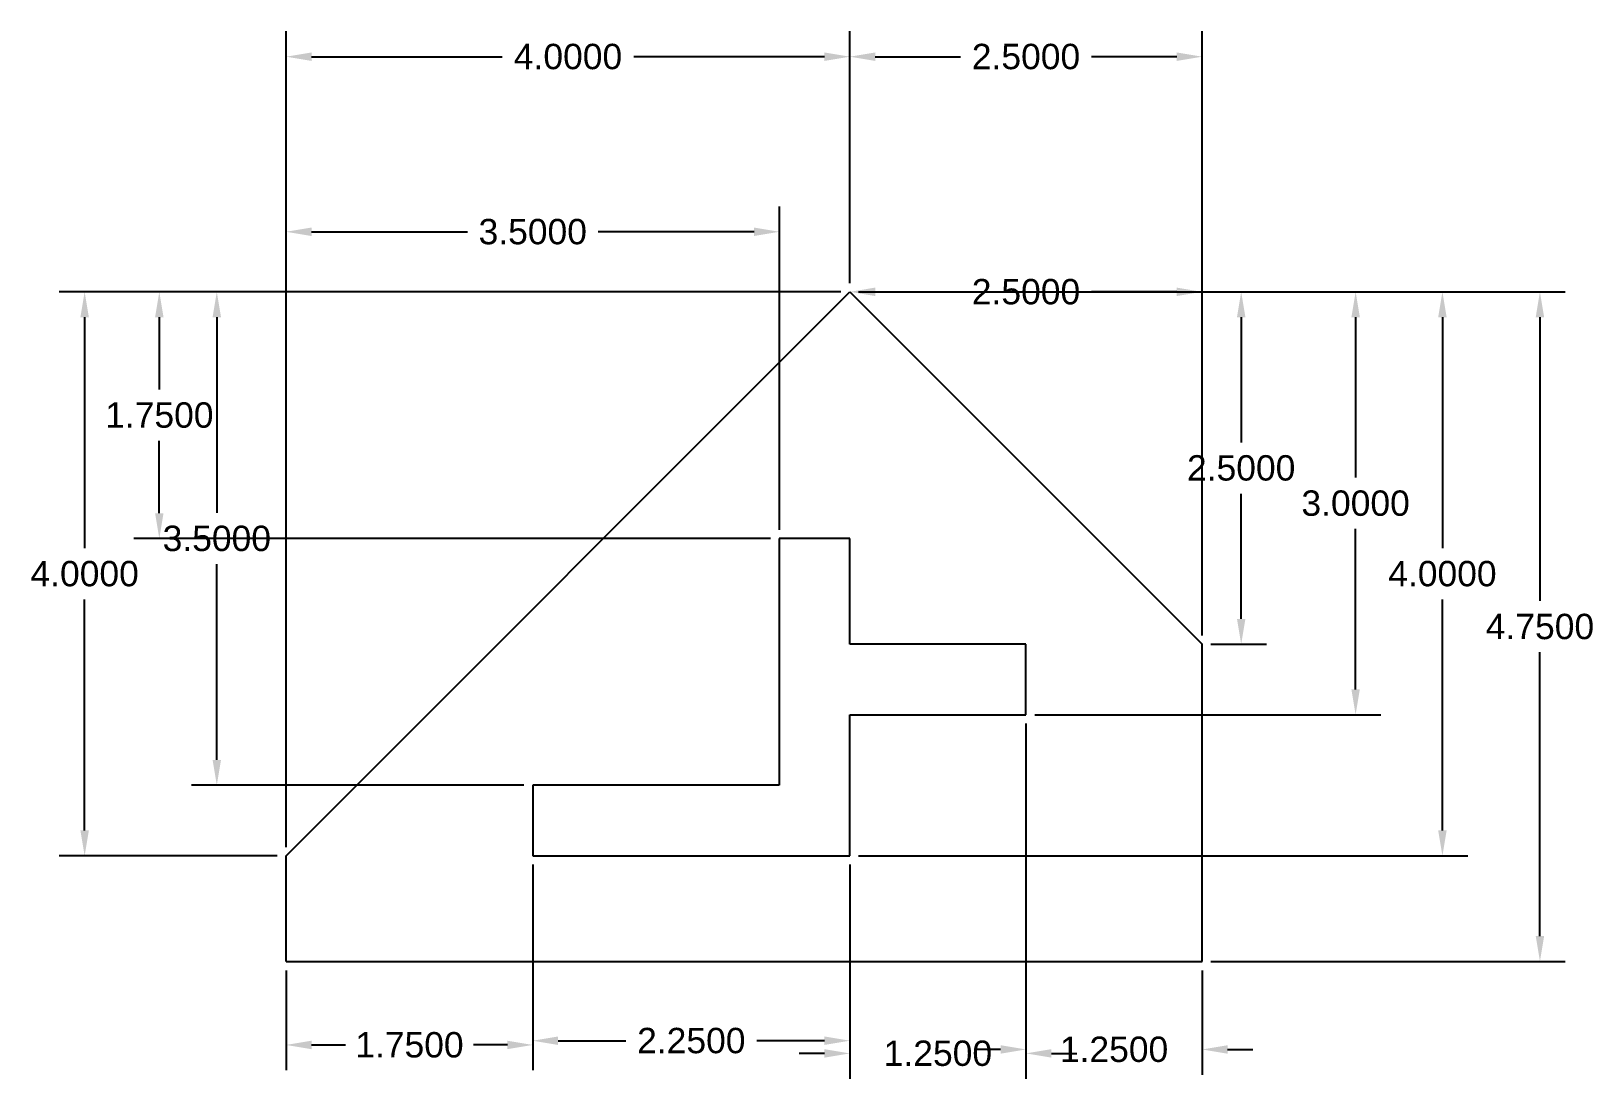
# Model space of a CAD drawing. Header units: inches. Extents: x 10.2 to 21.3, y 13.2 to 20.6.
import ezdxf

# ---------------------------------------------------------------- set-up
doc = ezdxf.new("R2010")
doc.units = ezdxf.units.IN
doc.header["$MEASUREMENT"] = 0
doc.styles.get("Standard").update_dxf_attribs({"font": 'arial.ttf'})
doc.dimstyles.get("Standard").update_dxf_attribs({"dimtxt": 0.18, "dimasz": 0.18, "dimexe": 0.18, "dimexo": 0.0625, "dimgap": 0.09, "dimtad": 0, "dimtih": 1, "dimtoh": 1, "dimdec": 4, "dimzin": 0, "dimdsep": 46, "dimtxsty": 'Standard', "dimcen": 0.09, "dimadec": 0, "dimazin": 0, "dimtfac": 1, "dimtdec": 4, "dimtofl": 0, "dimtmove": 0, "dimatfit": 3, "dimfxl": 1, "dimtolj": 1, "dimtzin": 0, "dimarcsym": 0})

# ---------------------------------------------------------------- blocks, each defined once
blk = doc.blocks.new('*D2')
at = {"color": 0, "lineweight": -2, "transparency": 16777216}
for p, q in [((13.765, 14.675), (13.765, 13.216)), ((12.015, 13.925), (12.015, 13.216)), ((12.195, 13.396), (12.435, 13.396)), ((13.585, 13.396), (13.344, 13.396))]:
    blk.add_line(p, q, dxfattribs=at)
at = {"color": 0, "transparency": 16777216}
for points in [[(12.195, 13.426), (12.195, 13.366), (12.015, 13.396)], [(13.585, 13.426), (13.585, 13.366), (13.765, 13.396)]]:
    blk.add_solid(points, dxfattribs=at)
at = {"layer": 'Defpoints', "color": 0, "transparency": 16777216}
for p in [(13.765, 14.738), (12.015, 13.988), (12.015, 13.396)]:
    blk.add_point(p, dxfattribs=at)
at = {"color": 0, "transparency": 16777216, "insert": (12.89, 13.396), "char_height": 0.18, "attachment_point": 5}
blk.add_mtext('\\A1;1.7500', dxfattribs=at)
blk = doc.blocks.new('*D3')
at = {"color": 0, "lineweight": -2, "transparency": 16777216}
for p, q in [((13.765, 14.675), (13.765, 13.246)), ((16.015, 14.675), (16.015, 13.246)), ((13.945, 13.426), (14.425, 13.426)), ((15.835, 13.426), (15.354, 13.426))]:
    blk.add_line(p, q, dxfattribs=at)
at = {"color": 0, "transparency": 16777216}
for points in [[(13.945, 13.456), (13.945, 13.396), (13.765, 13.426)], [(15.835, 13.456), (15.835, 13.396), (16.015, 13.426)]]:
    blk.add_solid(points, dxfattribs=at)
at = {"layer": 'Defpoints', "color": 0, "transparency": 16777216}
for p in [(13.765, 14.738), (16.015, 14.738), (13.765, 13.426)]:
    blk.add_point(p, dxfattribs=at)
at = {"color": 0, "transparency": 16777216, "insert": (14.89, 13.426), "char_height": 0.18, "attachment_point": 5}
blk.add_mtext('\\A1;2.2500', dxfattribs=at)
blk = doc.blocks.new('*D4')
at = {"color": 0, "lineweight": -2, "transparency": 16777216}
for p, q in [((17.265, 15.675), (17.265, 13.156)), ((16.015, 14.675), (16.015, 13.156)), ((15.835, 13.336), (15.655, 13.336)), ((17.445, 13.336), (17.625, 13.336))]:
    blk.add_line(p, q, dxfattribs=at)
at = {"color": 0, "transparency": 16777216}
for points in [[(15.835, 13.366), (15.835, 13.306), (16.015, 13.336)], [(17.445, 13.366), (17.445, 13.306), (17.265, 13.336)]]:
    blk.add_solid(points, dxfattribs=at)
at = {"layer": 'Defpoints', "color": 0, "transparency": 16777216}
for p in [(17.265, 15.738), (16.015, 14.738), (16.015, 13.336)]:
    blk.add_point(p, dxfattribs=at)
at = {"color": 0, "transparency": 16777216, "insert": (16.64, 13.336), "char_height": 0.18, "attachment_point": 5}
blk.add_mtext('\\A1;1.2500', dxfattribs=at)
blk = doc.blocks.new('*D5')
at = {"color": 0, "lineweight": -2, "transparency": 16777216}
for p, q in [((17.265, 15.675), (17.265, 13.184)), ((18.515, 13.925), (18.515, 13.184)), ((17.085, 13.364), (16.905, 13.364)), ((18.695, 13.364), (18.875, 13.364))]:
    blk.add_line(p, q, dxfattribs=at)
at = {"color": 0, "transparency": 16777216}
for points in [[(17.085, 13.394), (17.085, 13.334), (17.265, 13.364)], [(18.695, 13.394), (18.695, 13.334), (18.515, 13.364)]]:
    blk.add_solid(points, dxfattribs=at)
at = {"layer": 'Defpoints', "color": 0, "transparency": 16777216}
for p in [(17.265, 15.738), (18.515, 13.988), (18.515, 13.364)]:
    blk.add_point(p, dxfattribs=at)
at = {"color": 0, "transparency": 16777216, "insert": (17.89, 13.364), "char_height": 0.18, "attachment_point": 5}
blk.add_mtext('\\A1;1.2500', dxfattribs=at)
blk = doc.blocks.new('*D6')
at = {"color": 0, "lineweight": -2, "transparency": 16777216}
for p, q in [((16.077, 18.738), (18.972, 18.738)), ((18.792, 18.558), (18.792, 17.67)), ((18.792, 16.418), (18.792, 17.306)), ((18.577, 16.238), (18.972, 16.238))]:
    blk.add_line(p, q, dxfattribs=at)
at = {"color": 0, "transparency": 16777216}
for points in [[(18.762, 18.558), (18.822, 18.558), (18.792, 18.738)], [(18.762, 16.418), (18.822, 16.418), (18.792, 16.238)]]:
    blk.add_solid(points, dxfattribs=at)
at = {"layer": 'Defpoints', "color": 0, "transparency": 16777216}
for p in [(16.015, 18.738), (18.515, 16.238), (18.792, 16.238)]:
    blk.add_point(p, dxfattribs=at)
at = {"color": 0, "transparency": 16777216, "insert": (18.792, 17.488), "char_height": 0.18, "attachment_point": 5}
blk.add_mtext('\\A1;2.5000', dxfattribs=at)
blk = doc.blocks.new('*D7')
at = {"color": 0, "lineweight": -2, "transparency": 16777216}
for p, q in [((16.077, 18.738), (19.784, 18.738)), ((19.604, 18.558), (19.604, 17.42)), ((19.604, 15.918), (19.604, 17.056)), ((17.327, 15.738), (19.784, 15.738))]:
    blk.add_line(p, q, dxfattribs=at)
at = {"color": 0, "transparency": 16777216}
for points in [[(19.574, 18.558), (19.634, 18.558), (19.604, 18.738)], [(19.574, 15.918), (19.634, 15.918), (19.604, 15.738)]]:
    blk.add_solid(points, dxfattribs=at)
at = {"layer": 'Defpoints', "color": 0, "transparency": 16777216}
for p in [(16.015, 18.738), (17.265, 15.738), (19.604, 15.738)]:
    blk.add_point(p, dxfattribs=at)
at = {"color": 0, "transparency": 16777216, "insert": (19.604, 17.238), "char_height": 0.18, "attachment_point": 5}
blk.add_mtext('\\A1;3.0000', dxfattribs=at)
blk = doc.blocks.new('*D8')
at = {"color": 0, "lineweight": -2, "transparency": 16777216}
for p, q in [((16.077, 18.738), (20.4, 18.738)), ((20.22, 18.558), (20.22, 16.92)), ((20.22, 14.918), (20.22, 16.556)), ((16.077, 14.738), (20.4, 14.738))]:
    blk.add_line(p, q, dxfattribs=at)
at = {"color": 0, "transparency": 16777216}
for points in [[(20.19, 18.558), (20.25, 18.558), (20.22, 18.738)], [(20.19, 14.918), (20.25, 14.918), (20.22, 14.738)]]:
    blk.add_solid(points, dxfattribs=at)
at = {"layer": 'Defpoints', "color": 0, "transparency": 16777216}
for p in [(16.015, 18.738), (16.015, 14.738), (20.22, 14.738)]:
    blk.add_point(p, dxfattribs=at)
at = {"color": 0, "transparency": 16777216, "insert": (20.22, 16.738), "char_height": 0.18, "attachment_point": 5}
blk.add_mtext('\\A1;4.0000', dxfattribs=at)
blk = doc.blocks.new('*D9')
at = {"color": 0, "lineweight": -2, "transparency": 16777216}
for p, q in [((16.077, 18.738), (21.092, 18.738)), ((20.912, 18.558), (20.912, 16.545)), ((20.912, 14.168), (20.912, 16.181)), ((18.577, 13.988), (21.092, 13.988))]:
    blk.add_line(p, q, dxfattribs=at)
at = {"color": 0, "transparency": 16777216}
for points in [[(20.882, 18.558), (20.942, 18.558), (20.912, 18.738)], [(20.882, 14.168), (20.942, 14.168), (20.912, 13.988)]]:
    blk.add_solid(points, dxfattribs=at)
at = {"layer": 'Defpoints', "color": 0, "transparency": 16777216}
for p in [(16.015, 18.738), (18.515, 13.988), (20.912, 13.988)]:
    blk.add_point(p, dxfattribs=at)
at = {"color": 0, "transparency": 16777216, "insert": (20.912, 16.363), "char_height": 0.18, "attachment_point": 5}
blk.add_mtext('\\A1;4.7500', dxfattribs=at)
blk = doc.blocks.new('*D10')
at = {"color": 0, "lineweight": -2, "transparency": 16777216}
for p, q in [((16.015, 18.8), (16.015, 18.918)), ((18.515, 16.3), (18.515, 18.918)), ((16.195, 18.738), (16.8, 18.738)), ((18.335, 18.738), (17.729, 18.738))]:
    blk.add_line(p, q, dxfattribs=at)
at = {"color": 0, "transparency": 16777216}
for points in [[(16.195, 18.768), (16.195, 18.708), (16.015, 18.738)], [(18.335, 18.768), (18.335, 18.708), (18.515, 18.738)]]:
    blk.add_solid(points, dxfattribs=at)
at = {"layer": 'Defpoints', "color": 0, "transparency": 16777216}
for p in [(16.015, 18.738), (18.515, 18.738), (18.515, 16.238)]:
    blk.add_point(p, dxfattribs=at)
at = {"color": 0, "transparency": 16777216, "insert": (17.265, 18.738), "char_height": 0.18, "attachment_point": 5}
blk.add_mtext('\\A1;2.5000', dxfattribs=at)
blk = doc.blocks.new('*D11')
at = {"color": 0, "lineweight": -2, "transparency": 16777216}
for p, q in [((12.015, 14.8), (12.015, 19.344)), ((15.515, 17.05), (15.515, 19.344)), ((12.195, 19.164), (13.301, 19.164)), ((15.335, 19.164), (14.228, 19.164))]:
    blk.add_line(p, q, dxfattribs=at)
at = {"color": 0, "transparency": 16777216}
for points in [[(12.195, 19.194), (12.195, 19.134), (12.015, 19.164)], [(15.335, 19.194), (15.335, 19.134), (15.515, 19.164)]]:
    blk.add_solid(points, dxfattribs=at)
at = {"layer": 'Defpoints', "color": 0, "transparency": 16777216}
for p in [(12.015, 19.164), (15.515, 16.988), (12.015, 14.738)]:
    blk.add_point(p, dxfattribs=at)
at = {"color": 0, "transparency": 16777216, "insert": (13.765, 19.164), "char_height": 0.18, "attachment_point": 5}
blk.add_mtext('\\A1;3.5000', dxfattribs=at)
blk = doc.blocks.new('*D12')
at = {"color": 0, "lineweight": -2, "transparency": 16777216}
for p, q in [((12.015, 14.8), (12.015, 20.586)), ((16.015, 18.8), (16.015, 20.586)), ((12.195, 20.406), (13.548, 20.406)), ((15.835, 20.406), (14.481, 20.406))]:
    blk.add_line(p, q, dxfattribs=at)
at = {"color": 0, "transparency": 16777216}
for points in [[(12.195, 20.436), (12.195, 20.376), (12.015, 20.406)], [(15.835, 20.436), (15.835, 20.376), (16.015, 20.406)]]:
    blk.add_solid(points, dxfattribs=at)
at = {"layer": 'Defpoints', "color": 0, "transparency": 16777216}
for p in [(12.015, 20.406), (16.015, 18.738), (12.015, 14.738)]:
    blk.add_point(p, dxfattribs=at)
at = {"color": 0, "transparency": 16777216, "insert": (14.015, 20.406), "char_height": 0.18, "attachment_point": 5}
blk.add_mtext('\\A1;4.0000', dxfattribs=at)
blk = doc.blocks.new('*D13')
at = {"color": 0, "lineweight": -2, "transparency": 16777216}
for p, q in [((16.015, 18.8), (16.015, 20.586)), ((18.515, 16.3), (18.515, 20.586)), ((16.195, 20.406), (16.8, 20.406)), ((18.335, 20.406), (17.729, 20.406))]:
    blk.add_line(p, q, dxfattribs=at)
at = {"color": 0, "transparency": 16777216}
for points in [[(16.195, 20.436), (16.195, 20.376), (16.015, 20.406)], [(18.335, 20.436), (18.335, 20.376), (18.515, 20.406)]]:
    blk.add_solid(points, dxfattribs=at)
at = {"layer": 'Defpoints', "color": 0, "transparency": 16777216}
for p in [(18.515, 20.406), (16.015, 18.738), (18.515, 16.238)]:
    blk.add_point(p, dxfattribs=at)
at = {"color": 0, "transparency": 16777216, "insert": (17.265, 20.406), "char_height": 0.18, "attachment_point": 5}
blk.add_mtext('\\A1;2.5000', dxfattribs=at)
blk = doc.blocks.new('*D14')
at = {"color": 0, "lineweight": -2, "transparency": 16777216}
for p, q in [((15.952, 18.738), (10.405, 18.738)), ((10.585, 18.558), (10.585, 16.92)), ((10.585, 14.918), (10.585, 16.556)), ((11.952, 14.738), (10.405, 14.738))]:
    blk.add_line(p, q, dxfattribs=at)
at = {"color": 0, "transparency": 16777216}
for points in [[(10.555, 18.558), (10.615, 18.558), (10.585, 18.738)], [(10.555, 14.918), (10.615, 14.918), (10.585, 14.738)]]:
    blk.add_solid(points, dxfattribs=at)
at = {"layer": 'Defpoints', "color": 0, "transparency": 16777216}
for p in [(10.585, 18.738), (16.015, 18.738), (12.015, 14.738)]:
    blk.add_point(p, dxfattribs=at)
at = {"color": 0, "transparency": 16777216, "insert": (10.585, 16.738), "char_height": 0.18, "attachment_point": 5}
blk.add_mtext('\\A1;4.0000', dxfattribs=at)
blk = doc.blocks.new('*D15')
at = {"color": 0, "lineweight": -2, "transparency": 16777216}
for p, q in [((15.952, 18.738), (11.343, 18.738)), ((11.523, 18.558), (11.523, 17.17)), ((11.523, 15.418), (11.523, 16.806)), ((13.702, 15.238), (11.343, 15.238))]:
    blk.add_line(p, q, dxfattribs=at)
at = {"color": 0, "transparency": 16777216}
for points in [[(11.493, 18.558), (11.553, 18.558), (11.523, 18.738)], [(11.493, 15.418), (11.553, 15.418), (11.523, 15.238)]]:
    blk.add_solid(points, dxfattribs=at)
at = {"layer": 'Defpoints', "color": 0, "transparency": 16777216}
for p in [(11.523, 18.738), (16.015, 18.738), (13.765, 15.238)]:
    blk.add_point(p, dxfattribs=at)
at = {"color": 0, "transparency": 16777216, "insert": (11.523, 16.988), "char_height": 0.18, "attachment_point": 5}
blk.add_mtext('\\A1;3.5000', dxfattribs=at)
blk = doc.blocks.new('*D16')
at = {"color": 0, "lineweight": -2, "transparency": 16777216}
for p, q in [((15.952, 18.738), (10.935, 18.738)), ((11.115, 18.558), (11.115, 18.045)), ((11.115, 17.168), (11.115, 17.681)), ((15.452, 16.988), (10.935, 16.988))]:
    blk.add_line(p, q, dxfattribs=at)
at = {"color": 0, "transparency": 16777216}
for points in [[(11.085, 18.558), (11.145, 18.558), (11.115, 18.738)], [(11.085, 17.168), (11.145, 17.168), (11.115, 16.988)]]:
    blk.add_solid(points, dxfattribs=at)
at = {"layer": 'Defpoints', "color": 0, "transparency": 16777216}
for p in [(11.115, 18.738), (16.015, 18.738), (15.515, 16.988)]:
    blk.add_point(p, dxfattribs=at)
at = {"color": 0, "transparency": 16777216, "insert": (11.115, 17.863), "char_height": 0.18, "attachment_point": 5}
blk.add_mtext('\\A1;1.7500', dxfattribs=at)

msp = doc.modelspace()

# ---------------------------------------------------------------- linework, layer by layer
for p, q in [((12.01451, 14.73764), (16.01451, 18.73764)), ((16.01451, 18.73764), (18.51451, 16.23764)), ((16.01451, 16.98764), (15.51451, 16.98764)), ((15.51451, 16.98764), (15.51451, 15.23764)), ((16.01451, 16.23764), (16.01451, 16.98764)), ((17.26451, 16.23764), (16.01451, 16.23764)), ((17.26451, 15.73764), (17.26451, 16.23764)), ((18.51451, 13.98764), (18.51451, 16.23764)), ((16.01451, 14.73764), (16.01451, 15.73764)), ((16.01451, 15.73764), (17.26451, 15.73764)), ((15.51451, 15.23764), (13.76451, 15.23764)), ((13.76451, 15.23764), (13.76451, 14.73764)), ((12.01451, 13.98764), (12.01451, 14.73764)), ((13.76451, 14.73764), (16.01451, 14.73764)), ((12.01451, 13.98764), (13.76451, 13.98764)), ((12.01451, 13.98764), (18.51451, 13.98764))]:
    msp.add_line(p, q)

# ---------------------------------------------------------------- dimensions: what is measured, and where the dimension line sits
for base, p1, p2, picture, middle in [((12.01451, 20.40643), (16.01451, 18.73764), (12.01451, 14.73764), '*D12', (14.01451, 20.40643)), ((18.51451, 20.40643), (16.01451, 18.73764), (18.51451, 16.23764), '*D13', (17.26451, 20.40643)), ((12.01451, 19.16381), (15.51451, 16.98764), (12.01451, 14.73764), '*D11', (13.76451, 19.16381)), ((18.51451, 18.73764), (16.01451, 18.73764), (18.51451, 16.23764), '*D10', (17.26451, 18.73764)), ((16.01451, 13.33615), (17.26451, 15.73764), (16.01451, 14.73764), '*D4', (16.63951, 13.33615)), ((18.51451, 13.36355), (17.26451, 15.73764), (18.51451, 13.98764), '*D5', (17.88951, 13.36355)), ((12.01451, 13.39623), (13.76451, 14.73764), (12.01451, 13.98764), '*D2', (12.88951, 13.39623)), ((13.76451, 13.42627), (16.01451, 14.73764), (13.76451, 14.73764), '*D3', (14.88951, 13.42627))]:
    dim = msp.add_linear_dim(base=base, p1=p1, p2=p2, dimstyle='Standard')
    dim.commit()
    dim.dimension.update_dxf_attribs({"geometry": picture, "text_midpoint": middle})
for base, p1, p2, picture, middle in [((10.5848, 18.73764), (12.01451, 14.73764), (16.01451, 18.73764), '*D14', (10.5848, 16.73764)), ((11.11504, 18.73764), (15.51451, 16.98764), (16.01451, 18.73764), '*D16', (11.11504, 17.86264)), ((11.52292, 18.73764), (13.76451, 15.23764), (16.01451, 18.73764), '*D15', (11.52292, 16.98764)), ((18.79181, 16.23764), (16.01451, 18.73764), (18.51451, 16.23764), '*D6', (18.79181, 17.48764)), ((19.6038, 15.73764), (16.01451, 18.73764), (17.26451, 15.73764), '*D7', (19.6038, 17.23764)), ((20.22031, 14.73764), (16.01451, 18.73764), (16.01451, 14.73764), '*D8', (20.22031, 16.73764)), ((20.912, 13.98764), (16.01451, 18.73764), (18.51451, 13.98764), '*D9', (20.912, 16.36264))]:
    dim = msp.add_linear_dim(base=base, p1=p1, p2=p2, angle=90, dimstyle='Standard')
    dim.commit()
    dim.dimension.update_dxf_attribs({"geometry": picture, "text_midpoint": middle})

doc.saveas('drawing.dxf')
